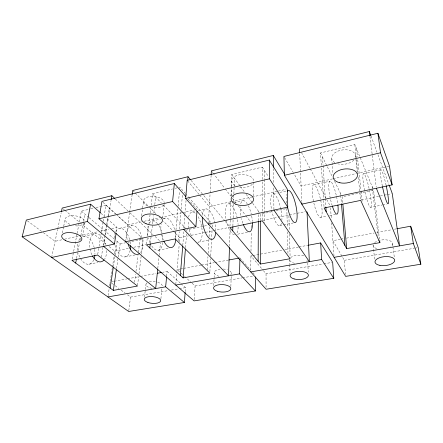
<?xml version="1.0" encoding="UTF-8"?>
<svg xmlns="http://www.w3.org/2000/svg" width="443" height="443" viewBox="0 0 443 443"><rect width="100%" height="100%" fill="white"/><g stroke="black" fill="none" stroke-linecap="round" stroke-linejoin="round"><path stroke-width="0.33" stroke-dasharray="2.21 1.66" d="M262.245 220.143L262.245 213.947M262.245 211.189L262.267 180.201M262.267 179.515L262.273 167.122L231.755 174.542L231.335 186.935M260.562 220.265L260.578 214.113L272.655 211.549M258.335 220.719L258.369 213.161M258.374 212.468L258.38 211.095M253.573 195.933L253.723 181.093M250.766 269.92L250.954 254.504M250.993 251.059L251.225 231.772M251.275 227.641L251.314 224.197M230.875 286.433L231.235 275.025M231.252 274.35L231.296 273.01M232.885 226.085L233.118 218.554M233.14 217.867L233.566 204.173M233.655 201.432L233.865 194.582M233.887 193.901L234.103 187.051M234.125 186.365L234.38 178.147M229.989 226.163L230.227 219.279M230.249 218.593L230.864 200.696M231.024 195.878L231.307 187.622M229.524 246.308L230.1 229.264M231.24 195.939L231.539 187.19M231.562 186.514L231.744 181.132M213.709 285.613L214.323 272.888M209.882 271.731L210.569 258.684M210.718 255.938L212.092 229.839M212.236 227.093L212.38 224.346L210.37 224.773M207.213 269.815L207.939 256.702M208.132 253.252L208.897 239.447M209.052 236.689L209.589 227.026M209.816 222.884L209.893 221.506M208.348 224.058L210.082 193.552M210.12 192.866L211.101 175.699M194.206 299.546L195.108 285.984L191.597 282.795M185.207 291.682L185.512 287.634L180.91 283.586M185.506 247.631L186.592 233.876M186.813 231.13L186.918 229.751L203.669 226.196M183.784 227.99L184.875 214.711M184.93 214.047L186.049 200.502M182.782 245.394L183.895 231.772M184.177 228.366L184.288 226.999M175.805 284.378L176.84 272.29M176.895 271.614L179.221 244.475M179.454 241.762L179.803 237.686L163.306 221.14M178.446 240.66L179.216 231.739M179.454 228.992L180.943 211.832M181.181 209.085L182.433 194.671M175.223 238.234L175.904 230.742M175.965 230.067L177.87 208.963M178.114 206.239L179.465 191.26M179.714 188.541L179.836 187.179L185.047 193.131M166.662 276.127L167.111 271.454L162.526 272.301M160.909 298.77L162.044 287.291M157.791 268.469L159.092 256.104M159.164 255.412L160.46 243.046M162.681 218.106L164.17 204.001M144.462 297.225L145.941 284.378M150.349 243.074L153.516 215.614M153.832 212.867L154.707 205.314M154.784 204.627L155.654 197.074M146.539 244.193L147.43 236.706M147.513 236.025L150.188 213.559M150.271 212.878L151.08 206.073M151.163 205.391L152.542 193.818L172.51 188.962M137.552 285.386L138.642 276.521M138.98 273.796L141.334 254.703M141.417 254.022L143.261 239.021L117.478 215.614M134.594 282.324L135.636 274.101M135.979 271.36L137.972 255.605M138.404 252.178L140.138 238.478M140.226 237.791L140.398 236.424M128.775 310.798L130.535 297.092L127.235 294.65M141.649 215.802L143.543 201.006M125.519 241.712L129.6 212.773M129.694 212.097L132.075 195.213M116.542 268.524L118.143 257.593M118.242 256.912L120.142 243.932L115.601 240.089M108.125 295.57L109.144 288.803M109.554 286.095L109.858 284.063M109.958 283.382L110.163 282.03M110.263 281.36L110.772 278.01M110.872 277.335L111.276 274.654M111.376 273.984L111.88 270.634M111.979 269.964L112.284 267.954M112.384 267.284L114.001 256.558M114.405 253.872L114.809 251.192L108.961 246.402M113.414 266.442L115.036 255.617M115.136 254.941L117.162 241.413M116.276 232.054L116.985 227.381L106.636 218.283M103.778 245.062L104.963 237.764M105.395 235.106L106.818 226.384M106.929 225.703L108.258 217.524M108.369 216.843L111.038 200.48M101.336 257.156L103.114 246.28M103.225 245.599L104.891 235.405M105.002 234.724L106.553 225.21M106.663 224.529L107.998 216.372M108.109 215.691L109.327 208.216M97.72 254.343L98.961 246.934M99.077 246.258L101.331 232.78M101.447 232.104L103.136 221.998M103.247 221.328L103.928 217.28M104.039 216.61L105.955 205.153L101.973 206.122M82.398 236.329L84.895 222.918M76.561 258.374L79.469 242.941M79.973 240.261L80.731 236.235M80.853 235.56L83.378 222.142M83.505 221.472L84.895 214.091M72.187 259L76.988 234.054M77.115 233.378L81.396 211.128L90.023 209.03M62.302 232.913L63.565 226.849M63.703 226.174L65.248 218.759M51.632 257.461L57.634 229.347M57.773 228.682L61.178 212.729M90.688 208.869L93.346 208.221M95.998 207.579L101.309 206.283M175.173 188.314L178.501 187.5M321.313 165.333L320.505 152.951L354.849 144.595L372.879 188.391M61.81 239.796L55.076 241.313L42.351 231.905M64.506 239.192L78.649 236.008M79.325 235.859L98.18 231.611M100.877 231.008L108.945 229.192M111.625 228.588L116.985 227.381M141.345 221.904L127.883 224.933L116.188 214.307M144.036 221.295L160.194 217.663M160.864 217.507L181.73 212.817M182.405 212.662L195.778 209.655M230.797 201.775L209.34 206.604L199.588 195.047M231.467 201.626L251.585 197.096M252.255 196.947L277.589 191.249M278.232 191.105L285.984 189.36M332.549 178.883L301.085 185.96L293.537 172.98M333.219 178.728L355.978 173.612M356.648 173.457L386.124 166.828M386.794 166.673L389.48 166.07M83.688 236.335L95.466 233.699M119.671 228.278L132.103 225.493M152.47 220.935L160.294 219.185M162.902 218.598L165.51 218.017M192.334 212.009L195.618 211.272M198.248 210.685L206.128 208.919M228.771 203.852L233.383 202.816M234.048 202.667L243.279 200.601M273.176 193.907L277.196 193.01M279.876 192.406L286.571 190.911M313.893 184.792L330.14 181.154M363.675 173.645L380.98 169.769M120.142 243.932L125.424 242.808M128.066 242.249L143.261 239.021M204.339 226.052L207.689 225.343M276.006 210.835L288.083 208.271M114.809 251.192L128.276 248.396M133.664 247.272L145.791 244.752M179.803 237.686L188.535 235.87M191.221 235.311L204.649 232.52M205.325 232.381L212.712 230.847M213.382 230.703L229.502 227.359M262.732 220.448L277.484 217.386M278.154 217.242L288.886 215.016L289.379 230.687M289.556 214.877L305.648 211.532M361.344 199.954L383.522 195.346M384.197 195.208L386.883 194.649M387.553 194.505L391.59 193.669M89.187 264.2L97.737 262.472M125.352 256.896L135.215 254.902M158.317 250.234L168.805 248.113M198.392 242.133L210.281 239.735M237.669 234.197L248.944 231.922M279.666 225.714L283.033 225.033M283.708 224.894L293.133 222.99M320.599 217.441A16.679 3.638 78 0 0 318.517 192.34A16.679 3.638 78 0 0 312.337 193.591A16.679 3.638 78 0 0 320.599 217.441L327.133 216.123M329.747 215.591L336.281 214.274M370.653 207.33A17.211 2.376 78.1 0 0 367.336 181.658A17.211 2.376 78.1 0 0 363.304 182.477A17.211 2.376 78.1 0 0 370.653 207.33L382.032 205.026M382.702 204.893L386.717 204.079M112.184 281.654L113.53 281.405M114.205 281.277L126.991 278.902M127.667 278.78L139.783 276.526M140.459 276.404L155.942 273.525M179.769 269.1L177.073 269.604L180.578 272.788M180.445 268.973L183.147 268.475M183.823 268.347L200.701 265.213M201.377 265.086L214.202 262.705M214.877 262.577L228.383 260.069M252.288 255.628L250.937 255.882L262.932 270.092M252.97 255.5L282.13 250.085M284.843 249.581L298.41 247.061M299.086 246.934L307.902 245.3M340.346 239.27L332.903 240.654L344.338 260.307L345.49 274.372M341.021 239.148L343.054 238.771M346.437 238.14L374.18 232.985M376.882 232.486L391.773 229.718M394.475 229.214L396.507 228.837M130.535 297.092L168.545 290.553M171.258 290.082L178.723 288.797M179.404 288.681L185.512 287.634M195.108 285.984L241.917 277.927M242.592 277.811L252.77 276.061M263.375 270.618L266.044 273.78L323.141 263.956M323.822 263.84L331.979 262.433M344.338 260.307L414.144 248.296M414.825 248.18L417.533 247.715M27.416 220.869L41.803 231.501M111.813 283.249L114.571 285.286M115.119 285.691L118.973 288.543M121.177 290.171L125.031 293.017M63.238 208.946L64.301 209.816M64.833 210.253L79.718 222.447M80.249 222.884L106.835 244.658M81.396 211.128L88.539 217.175M89.06 217.618L115.08 239.646M100.943 213.277L104.57 216.461M167.111 271.454L180.401 283.138M105.955 205.153L115.44 213.764M102.964 202.301L115.678 213.847M181.076 273.242L182.582 274.605M184.587 276.426L191.099 282.341M115.335 199.023L127.911 210.868M129.921 212.767L153.062 234.563M155.072 236.462L160.106 241.202M132.739 190.49L134.683 192.434M135.165 192.921L148.267 206.056M148.754 206.543L156.03 213.842M152.542 193.818L161.379 203.06M163.29 205.059L186.043 228.837M188.009 199.012L197.118 209.351M239.918 257.926L250.588 270.042M252.815 272.567L255.035 275.092M185.501 193.646L188.209 196.742M188.663 197.257L210.724 222.452M187.616 180.866L199.145 194.521M191.083 180.395L203.381 195.125M203.819 195.651L224.9 220.902M225.337 221.428L229.734 226.689M211.377 170.887L212.634 172.532M213.055 173.075L224.834 188.38M225.254 188.928L230.725 196.033M232.403 198.22L236.191 203.138M238.295 205.873L245.444 215.165M245.865 215.713L250.91 222.27M231.755 174.542L240.078 185.966M240.483 186.525L244.553 192.107M246.175 194.344L252.277 202.722M252.687 203.276L259.842 213.105M262.273 167.122L268.425 176.646M284.611 157.636L293.194 172.388M301.495 152.547L309.945 168.274M310.272 168.877L330.107 205.774M320.505 152.951L332.305 176.751M334.581 181.342L341.409 195.114M371.024 136.04L376.993 152.187M377.945 154.773L388.921 184.487M392.498 243.661L392.858 246.33M392.947 247L394.453 258.352M369.944 136.267L376.196 186.913M379.49 239.22L373.587 190.113L342.234 196.775L342.755 202.911M372.17 186.669L372.33 188.042M372.413 188.729L378.045 236.025M373.095 245.383L374.745 259.997M356.565 148.77L357.446 156.994M357.734 159.735L361.017 190.573M361.095 191.26L362.258 202.224M354.849 144.595L356.349 158.882M356.421 159.563L357.778 172.493M358.282 177.255L359.854 192.223M359.921 192.904L360.707 200.386M355.541 155.731L355.757 157.769M355.829 158.444L357.174 171.336M340.584 193.453L340.7 194.82M340.756 195.507L341.392 203.044M331.741 158.644L332.942 174.16M330.533 207.75L331.37 219.401M331.619 222.829L334.011 255.999M322.498 156.96L323.047 165.178M323.091 165.859L325.256 198.032M325.3 198.719L325.804 206.25M321.496 168.085L323.562 199.732M323.606 200.419L324.055 207.302M307.796 262.865L308.217 272.218M299.739 153.715L301.733 201.438M289.473 234.103L290.093 256.663M289.661 259.421L289.788 264.083M289.805 264.753L290.043 273.42M286.826 208.443L287.319 227.68M287.424 231.8L288.005 254.47M273.436 168.6L273.613 183.817M273.663 187.97L273.918 209.389M266.044 273.78L266.082 287.236M264.687 170.86L264.704 179.083M264.709 179.769L264.798 222.934M382.37 186.104A17.399 1.91 78.1 0 1 380.864 169.769A17.399 1.91 78.1 0 1 386.069 185.157M334.853 162.67A11.994 7.226 -6.9 0 1 340.623 150.277A11.994 7.226 -6.9 0 1 355.231 157.88M353.841 160.039A11.994 7.226 -6.9 0 1 337.677 163.821M374.617 242.614A9.746 4.613 -5.8 0 1 388.123 240.167A9.746 4.613 -5.8 0 1 390.837 246.419M376.7 248.551A9.746 4.613 -5.8 0 1 373.106 244.94M332.184 205.635A16.851 3.234 78.1 0 1 329.88 181.187A16.851 3.234 78.1 0 1 337.754 203.664M286.842 203.11A16.408 4.253 78 0 1 286.516 194.444M234.441 234.768A15.765 5.609 78 0 1 225.708 217.264A15.765 5.609 78 0 1 230.31 204.273A15.765 5.609 78 0 1 238.096 224.451M238.14 226.966A15.765 5.609 78 0 1 236.534 233.666M252.366 184.244A10.992 6.473 1.1 0 1 239.718 187.195M234.978 185.506A10.992 6.473 1.1 0 1 238.976 174.88A10.992 6.473 1.1 0 1 253.678 181.741M307.337 260.379A9.01 4.258 -1.5 0 1 306.661 261.204M294.661 263.314A9.01 4.258 -1.5 0 1 289.667 259.836M290.558 257.721A9.01 4.258 -1.5 0 1 304.308 255.982M281.449 223.233A16.241 4.613 78 0 1 272.085 212.075A16.241 4.613 78 0 1 274.66 194.549A16.241 4.613 78 0 1 281.892 220.221M242.808 223.206A15.92 5.288 78 0 1 241.407 218.504M240.743 215.232A15.92 5.288 78 0 1 240.233 206.853M240.743 203.653A15.92 5.288 78 0 1 247.211 203.741M248.318 205.69A15.92 5.288 78 0 1 251.231 213.98M251.679 216.057A15.92 5.288 78 0 1 252.383 221.472M202.429 215.176A15.522 6.086 78 0 1 209.805 210.973A15.522 6.086 78 0 1 215.824 230.388M162.775 242.554A14.946 7.154 77.9 0 1 151.213 245.09M149.961 242.592A14.946 7.154 77.9 0 1 148.488 238.212M147.873 235.15A14.946 7.154 77.9 0 1 148.128 226.085M149.291 223.217A14.946 7.154 77.9 0 1 157.459 223.599M158.777 225.365A14.946 7.154 77.9 0 1 161.983 233.062M162.404 235.011A14.946 7.154 77.9 0 1 162.891 240.139M163.545 204.982A10.416 5.676 6.9 0 1 152.353 207.595M147.585 206.073A10.416 5.676 6.9 0 1 149.147 196.609A10.416 5.676 6.9 0 1 164.253 202.75M229.806 270.922A8.506 3.876 2.3 0 1 230.737 274.544M219.075 276.271A8.506 3.876 2.3 0 1 214.318 272.423A8.506 3.876 2.3 0 1 219.938 269.161M223.211 269.039A8.506 3.876 2.3 0 1 227.381 269.776M198.104 216.721A15.372 6.374 78 0 1 202.213 233.19A15.372 6.374 78 0 1 197.739 242.188M191.265 235.443A15.372 6.374 78 0 1 188.209 220.647M188.58 217.148A15.372 6.374 78 0 1 195.651 213.504M163.273 239.813A15.084 6.905 77.9 0 1 161.13 224.269M163.528 218.931A15.084 6.905 77.9 0 1 171.391 222.142A15.084 6.905 77.9 0 1 175.755 237.454M127.086 239.608A14.73 7.537 77.9 0 1 131.815 225.537A14.73 7.537 77.9 0 1 141.804 236.867M142.347 239.27A14.73 7.537 77.9 0 1 140.542 252.571M93.822 259.781A14.209 8.384 77.8 0 1 85.837 263.79A14.209 8.384 77.8 0 1 78.306 253.103M77.73 250.19A14.209 8.384 77.8 0 1 77.846 243.644M78.837 240.466A14.209 8.384 77.8 0 1 80.548 237.935M82.847 236.518A14.209 8.384 77.8 0 1 94.957 254.31M84.685 223.394A10.056 4.939 10.4 0 1 73.693 225.537M69.944 224.346A10.056 4.939 10.4 0 1 69.18 215.946A10.056 4.939 10.4 0 1 84.718 220.874M157.741 282.263A8.157 3.5 5.2 0 1 162.083 286.294M152.027 288.365A8.157 3.5 5.2 0 1 147.159 282.75M149.313 281.914A8.157 3.5 5.2 0 1 155.327 281.742M130.153 250.367A14.597 7.764 77.9 0 1 122.988 256.719A14.597 7.764 77.9 0 1 114.997 245.317M114.161 238.085A14.597 7.764 77.9 0 1 114.875 233.428M115.678 231.445A14.597 7.764 77.9 0 1 129.683 239.962M130.098 241.872A14.597 7.764 77.9 0 1 130.414 244.226M91.823 254.725A14.337 8.184 77.9 0 1 93.174 234.624A14.337 8.184 77.9 0 1 105.705 244.597M106.608 250.594A14.337 8.184 77.9 0 1 104.576 259.216"/><path stroke-width="0.66" d="M260.456 264.034L229.939 227.541L262.239 220.83L290.154 258.712L260.456 264.034L260.562 220.952M258.147 261.265L258.33 221.406M185.728 196.432L174.343 183.507L101.951 201.377L98.95 218.787L194.112 300.902L255.373 290.99L255.473 276.93M255.373 290.99L239.547 273.885L239.884 259.255M232.736 230.881L232.863 226.772M229.474 247.67L228.516 275.817L183.673 229.313M211.139 175.013L211.377 170.887L273.281 155.46L284.633 174.254M125.519 241.712L195.906 226.711L196.974 211.355M100.428 212.823L90.599 204.179L26.309 220.049L22.15 236.789L128.686 311.484L184.388 302.475L185.152 292.352M183.12 277.888L146.456 244.874L175.162 238.915L209.81 273.104L183.12 277.888L185.401 249.005M308.583 245.173L320.649 242.93L332.66 262.317L333.784 278.304L266.093 289.257L185.672 198.453L187.173 180.34L269.311 160.067L287.274 189.067L287.756 207.13L208.348 224.058M187.671 180.794L188.004 176.713L132.739 190.49L132.169 194.538M180.323 275.369L182.726 246.075M195.906 226.711L172.604 201.521L174.343 183.507M184.388 302.475L165.643 286.82L166.601 276.797M157.719 269.156L155.681 288.565L103.562 246.391M149.795 247.881L150.271 243.761M113.347 290.386L71.927 260.351L97.61 255.018L137.468 286.067L113.347 290.386L116.343 269.892M110.174 288.088L113.314 267.118M51.632 257.461L114.449 244.071L116.072 233.389M111.149 199.793L111.813 195.706L62.175 208.077L61.461 211.4M114.449 244.071L87.409 221.489L90.599 204.179M75.681 263.07L76.44 259.044M370.785 135.392L369.357 131.516L299.54 148.914L299.684 152.348M301.788 202.783L301.844 204.129L392.133 184.886L389.48 166.07L377.912 133.254L283.924 156.457L284.373 175.317L345.656 276.382L420.85 264.216L418.214 247.598L410.672 226.207L397.183 228.715M22.15 236.789L87.409 221.489M98.95 218.787L172.604 201.521M185.672 198.453L269.444 178.817L287.756 207.13M284.373 175.317L380.509 152.78L392.133 184.886M157.287 273.276L161.219 272.545M229.059 259.947L239.237 258.053M379.9 242.631L360.707 200.386L324.099 207.988L346.664 248.589L379.9 242.631L379.734 241.269M107.92 296.926L165.643 286.82M175.749 285.054L239.547 273.885M250.744 271.924L321.629 259.515L333.784 278.304M334.105 257.333L413.336 243.462L420.85 264.216M111.813 195.706L114.831 198.547M188.004 176.713L190.64 179.869M273.924 210.082L309.352 261.663L307.021 211.931M376.356 188.247L399.586 245.871L392.26 193.53L389.159 185.13M410.672 226.207L413.336 243.462M377.912 133.254L380.509 152.78M369.357 131.516L369.861 135.591M342.871 204.273L346.664 248.589M341.448 203.73L344.964 245.527M325.854 206.931L326.175 211.726M320.649 242.93L321.629 259.515M273.281 155.46L273.42 167.221M269.311 160.067L269.444 178.817M386.196 185.728A17.399 1.91 78.1 0 1 388.068 203.808A17.399 1.91 78.1 0 1 382.492 186.697M337.909 205.031A16.851 3.234 78.1 0 1 336.929 214.141A16.851 3.234 78.1 0 1 332.344 206.133M287.407 191.232A16.408 4.253 78 0 1 295.315 203.077A16.408 4.253 78 0 1 295.431 222.486A16.408 4.253 78 0 1 287.501 206.953M252.444 222.785A15.92 5.288 78 0 1 249.608 231.789A15.92 5.288 78 0 1 243.351 224.623M215.713 232.73A15.522 6.086 78 0 1 208.321 237.348A15.522 6.086 78 0 1 202.274 217.574M175.744 238.716A15.084 6.905 77.9 0 1 171.43 247.582A15.084 6.905 77.9 0 1 163.871 241.13M139.29 253.761A14.73 7.537 77.9 0 1 128.11 244.115M94.868 255.511A14.209 8.384 77.8 0 1 94.198 258.767M130.502 245.588A14.597 7.764 77.9 0 1 130.336 249.271M103.983 259.991A14.337 8.184 77.9 0 1 92.465 255.965M339.847 182.749A12.243 7.06 -6.3 0 0 357.529 174.73A12.243 7.06 -6.3 0 0 338.673 170.572A12.243 7.06 -6.3 0 0 339.847 182.749M379.944 265.374A9.912 4.474 -5.4 0 0 394.719 260.357A9.912 4.474 -5.4 0 0 379.861 257.61A9.912 4.474 -5.4 0 0 379.944 265.374M235.859 204.262A11.213 6.307 1.2 0 0 253.496 199.937A11.213 6.307 1.2 0 0 237.636 193.408A11.213 6.307 1.2 0 0 235.859 204.262M294.119 278.94A9.153 4.12 -1.3 0 0 308.372 275.557A9.153 4.12 -1.3 0 0 295.226 271.808A9.153 4.12 -1.3 0 0 294.119 278.94M146.018 223.693A10.61 5.521 6.6 0 0 162.398 220.791A10.61 5.521 6.6 0 0 147.159 214.202A10.61 5.521 6.6 0 0 146.018 223.693M217.441 291.3A8.633 3.743 2.3 0 0 230.803 288.825A8.633 3.743 2.3 0 0 218.327 284.849A8.633 3.743 2.3 0 0 217.441 291.3M65.431 240.499A10.233 4.795 9.9 0 0 81.772 239.68A10.233 4.795 9.9 0 0 68.128 232.569A10.233 4.795 9.9 0 0 65.431 240.499M147.929 302.48A8.273 3.372 5.1 0 0 160.704 300.797A8.273 3.372 5.1 0 0 148.787 296.688A8.273 3.372 5.1 0 0 147.929 302.48"/></g></svg>
